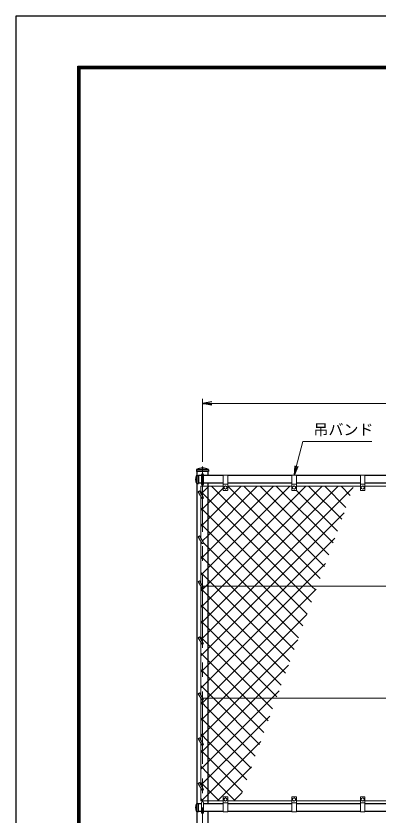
# Model space of a CAD drawing. Units: millimetres, scale not verified. Extents: x -4200 to 4200, y -2970 to 2970.
# Drawn here: x -4200 to -2614, y -530 to 2970 of the extents above; entities that cross this region are included whole.
import ezdxf
from ezdxf.enums import TextEntityAlignment as Align

# ---------------------------------------------------------------- set-up
doc = ezdxf.new("R2010")
doc.units = ezdxf.units.MM
doc.header["$LTSCALE"] = 10
doc.linetypes.add('USER1', pattern=[50.8, 31.75, -6.35, 6.35, -6.35])
for name, color, linetype, lineweight in [('0-0_D-STR1', 1, 'Continuous', 25), ('0-1_D-STR3', 3, 'Continuous', 13), ('0-2_D-BMK', 2, 'USER1', 13), ('0-4_D-STR-DIM', 7, 'Continuous', 13), ('0-9_D-STR-TXT', 7, 'Continuous', 13), ('0-B_D-STR2', 7, 'Continuous', 13), ('0-C_D-TTL', 7, 'Continuous', 25)]:
    doc.layers.add(name, color=color, linetype=linetype, lineweight=lineweight)
doc.layers.add('0-5_0', color=7, linetype='Continuous')
doc.styles.add('ＭＳ ゴシック', font='')
doc.styles.get('ＭＳ ゴシック').set_extended_font_data('MS Gothic')

# ---------------------------------------------------------------- blocks, each defined once
blk = doc.blocks.new('_Open')
at = {"layer": '0-5_0'}
blk.add_line((-10, 1.667), (0, 0), dxfattribs=at)
blk.add_lwpolyline([(-10, -1.667), (0, 0), (-10, 0)], dxfattribs=at)

msp = doc.modelspace()

# ---------------------------------------------------------------- linework, layer by layer
at = {"layer": '0-0_D-STR1'}
for p, q in [((-3411.07, 985.33), (-3411.07, 977)), ((-3358.87, 985), (-3411.07, 985)), ((-3358.87, 985.33), (-3358.87, 977)), ((-3358.87, 977), (-3411.07, 977)), ((-3410.31, 960.5), (-3401.97, 960.5)), ((-3409.97, 960.5), (-3409.97, 925.5)), ((-3409.27, 977), (-3409.27, 960.5)), ((-3401.97, 960.5), (-3401.97, 925.5)), ((-3388.97, 960), (-3401.97, 960)), ((-3294.97, 960), (-3380.97, 960)), ((-3360.67, 960), (-3360.67, 977)), ((-2994.97, 960), (-3274.97, 960)), ((-2694.97, 960), (-2974.97, 960)), ((-2394.97, 960), (-2674.97, 960)), ((-3410.31, 925.5), (-3401.97, 925.5)), ((-3409.27, 925.5), (-3409.27, -475.5)), ((-3388.97, 926), (-3401.97, 926)), ((-3294.97, 926), (-3380.97, 926)), ((-3360.67, -476), (-3360.67, 926)), ((-2994.97, 926), (-3274.97, 926)), ((-2694.97, 926), (-2974.97, 926)), ((-2394.97, 926), (-2674.97, 926)), ((-3410.31, -475.5), (-3401.97, -475.5)), ((-3409.97, -510.5), (-3409.97, -475.5)), ((-3401.97, -510.5), (-3401.97, -475.5)), ((-3388.97, -476), (-3401.97, -476)), ((-3294.97, -476), (-3380.97, -476)), ((-2994.97, -476), (-3274.97, -476)), ((-2694.97, -476), (-2974.97, -476)), ((-2394.97, -476), (-2674.97, -476)), ((-3410.31, -510.5), (-3401.97, -510.5)), ((-3388.97, -510), (-3401.97, -510)), ((-3294.97, -510), (-3380.97, -510)), ((-2994.97, -510), (-3274.97, -510)), ((-2694.97, -510), (-2974.97, -510)), ((-2394.97, -510), (-2674.97, -510))]:
    msp.add_line(p, q, dxfattribs=at)
msp.add_lwpolyline([(-3409.27, -510.5), (-3409.27, -795), (-3360.67, -795), (-3360.67, -510)], dxfattribs=at)
for centre, radius, start, end in [((-3410.07, 985.33), 1, 122.29827, 180), ((-3384.97, 932.66), 59.34, 64.40505, 115.59495), ((-3359.87, 985.33), 1, 0, 57.70173), ((-3379.75, 943), 35.72, 151.52136, 208.47864), ((-3410.31, 959.5), 1, 90, 147.70173), ((-3410.31, 926.5), 1, 212.29827, 270), ((-3379.75, -493), 35.72, 151.52136, 208.47864), ((-3410.31, -476.5), 1, 90, 147.70173), ((-3410.31, -509.5), 1, 212.29827, 270)]:
    msp.add_arc(centre, radius, start, end, dxfattribs=at)
at = {"layer": '0-1_D-STR3'}
for p, q in [((-3388.97, 921), (-3388.97, 965)), ((-3380.97, 921), (-3380.97, 965)), ((-3294.97, 962), (-3294.97, 897)), ((-3274.97, 962), (-3294.97, 962)), ((-3274.97, 962), (-3274.97, 897)), ((-2994.97, 962), (-2994.97, 897)), ((-2974.97, 962), (-2994.97, 962)), ((-2974.97, 962), (-2974.97, 897)), ((-2694.97, 962), (-2694.97, 897)), ((-2674.97, 962), (-2694.97, 962)), ((-2674.97, 962), (-2674.97, 897)), ((-3392.97, 884.86), (-3392.97, 913)), ((-3392.97, 913), (-3294.97, 913)), ((-3274.97, 922), (-3294.97, 922)), ((-3291.47, 910.74), (-3284.97, 914.5)), ((-3291.47, 910.74), (-3291.47, 903.26)), ((-3284.97, 914.5), (-3278.47, 910.74)), ((-3278.47, 910.74), (-3278.47, 903.26)), ((-3274.97, 913), (-2994.97, 913)), ((-2974.97, 922), (-2994.97, 922)), ((-2991.47, 910.74), (-2984.97, 914.5)), ((-2991.47, 910.74), (-2991.47, 903.26)), ((-2984.97, 914.5), (-2978.47, 910.74)), ((-2978.47, 910.74), (-2978.47, 903.26)), ((-2974.97, 913), (-2694.97, 913)), ((-2674.97, 922), (-2694.97, 922)), ((-2691.47, 910.74), (-2684.97, 914.5)), ((-2691.47, 910.74), (-2691.47, 903.26)), ((-2684.97, 914.5), (-2678.47, 910.74)), ((-2678.47, 910.74), (-2678.47, 903.26)), ((-2674.97, 913), (-2394.97, 913)), ((-3404.37, 888.59), (-3397.44, 892.59)), ((-3404.37, 888.59), (-3388.44, 861)), ((-3397.44, 892.59), (-3381.51, 865)), ((-3276.97, 895), (-3292.97, 895)), ((-2976.97, 895), (-2992.97, 895)), ((-2676.97, 895), (-2692.97, 895)), ((-3392.97, 688.36), (-3392.97, 868.86)), ((-3404.37, 692.09), (-3397.44, 696.09)), ((-3404.37, 692.09), (-3388.44, 664.5)), ((-3397.44, 696.09), (-3381.51, 668.5)), ((-3392.97, 491.86), (-3392.97, 672.36)), ((-3404.37, 495.59), (-3397.44, 499.59)), ((-3404.37, 495.59), (-3388.44, 468)), ((-3397.44, 499.59), (-3381.51, 472)), ((-3392.97, 246.86), (-3392.97, 475.86)), ((-1393.06, 476), (-3383.82, 476)), ((-3404.37, 250.59), (-3397.44, 254.59)), ((-3404.37, 250.59), (-3388.44, 223)), ((-3397.44, 254.59), (-3381.51, 227)), ((-3392.97, 1.86), (-3392.97, 230.86)), ((-3404.37, 5.59), (-3397.44, 9.59)), ((-3404.37, 5.59), (-3388.44, -22)), ((-3397.44, 9.59), (-3381.51, -18)), ((-3392.97, -194.64), (-3392.97, -14.14)), ((-1393.06, -14), (-3383.82, -14)), ((-3404.37, -190.91), (-3397.44, -186.91)), ((-3404.37, -190.91), (-3388.44, -218.5)), ((-3397.44, -186.91), (-3381.51, -214.5)), ((-3392.97, -391.14), (-3392.97, -210.64)), ((-3404.37, -387.41), (-3397.44, -383.41)), ((-3397.44, -383.41), (-3381.51, -411)), ((-3404.37, -387.41), (-3388.44, -415)), ((-3392.97, -463), (-3392.97, -407.14)), ((-3294.97, -512), (-3294.97, -447)), ((-3276.97, -445), (-3292.97, -445)), ((-3291.47, -460.74), (-3291.47, -453.26)), ((-3278.47, -460.74), (-3278.47, -453.26)), ((-3274.97, -512), (-3274.97, -447)), ((-2994.97, -512), (-2994.97, -447)), ((-2976.97, -445), (-2992.97, -445)), ((-2991.47, -460.74), (-2991.47, -453.26)), ((-2978.47, -460.74), (-2978.47, -453.26)), ((-2974.97, -512), (-2974.97, -447)), ((-2694.97, -512), (-2694.97, -447)), ((-2676.97, -445), (-2692.97, -445)), ((-2691.47, -460.74), (-2691.47, -453.26)), ((-2678.47, -460.74), (-2678.47, -453.26)), ((-2674.97, -512), (-2674.97, -447)), ((-3392.97, -463), (-3294.97, -463)), ((-3388.97, -515), (-3388.97, -471)), ((-3380.97, -515), (-3380.97, -471)), ((-3274.97, -472), (-3294.97, -472)), ((-3291.47, -460.74), (-3284.97, -464.5)), ((-3284.97, -464.5), (-3278.47, -460.74)), ((-3274.97, -463), (-2994.97, -463)), ((-2974.97, -472), (-2994.97, -472)), ((-2991.47, -460.74), (-2984.97, -464.5)), ((-2984.97, -464.5), (-2978.47, -460.74)), ((-2974.97, -463), (-2694.97, -463)), ((-2674.97, -472), (-2694.97, -472)), ((-2691.47, -460.74), (-2684.97, -464.5)), ((-2684.97, -464.5), (-2678.47, -460.74)), ((-2674.97, -463), (-2394.97, -463)), ((-3274.97, -512), (-3294.97, -512)), ((-2974.97, -512), (-2994.97, -512)), ((-2674.97, -512), (-2694.97, -512))]:
    msp.add_line(p, q, dxfattribs=at)
for points in [[(-3291.47, 903.26), (-3284.97, 899.5), (-3278.47, 903.26)], [(-2991.47, 903.26), (-2984.97, 899.5), (-2978.47, 903.26)], [(-2691.47, 903.26), (-2684.97, 899.5), (-2678.47, 903.26)], [(-3291.47, -453.26), (-3284.97, -449.5), (-3278.47, -453.26)], [(-2991.47, -453.26), (-2984.97, -449.5), (-2978.47, -453.26)], [(-2691.47, -453.26), (-2684.97, -449.5), (-2678.47, -453.26)]]:
    msp.add_lwpolyline(points, dxfattribs=at)
for centre in [(-3284.97, 907), (-2984.97, 907), (-2684.97, 907), (-3284.97, -457), (-2984.97, -457), (-2684.97, -457)]:
    msp.add_circle(centre, 6.49, dxfattribs=at)
for centre, radius, start, end in [((-3384.97, 965), 4, 0, 180), ((-3384.97, 921), 4, 180, 0), ((-3292.97, 897), 2, 180, 270), ((-3276.97, 897), 2, 270, 0), ((-2992.97, 897), 2, 180, 270), ((-2976.97, 897), 2, 270, 0), ((-2692.97, 897), 2, 180, 270), ((-2676.97, 897), 2, 270, 0), ((-3384.97, 863), 4, 210, 30), ((-3384.97, 666.5), 4, 210, 30), ((-3384.97, 470), 4, 210, 30), ((-3384.97, 225), 4, 210, 30), ((-3384.97, -20), 4, 210, 30), ((-3384.97, -216.5), 4, 210, 30), ((-3384.97, -413), 4, 210, 30), ((-3292.97, -447), 2, 90, 180), ((-3276.97, -447), 2, 0, 90), ((-2992.97, -447), 2, 90, 180), ((-2976.97, -447), 2, 0, 90), ((-2692.97, -447), 2, 90, 180), ((-2676.97, -447), 2, 0, 90), ((-3384.97, -471), 4, 0, 180), ((-3384.97, -515), 4, 180, 0)]:
    msp.add_arc(centre, radius, start, end, dxfattribs=at)
at = {"layer": '0-2_D-BMK'}
msp.add_line((-3384.97, -810), (-3384.97, 1000), dxfattribs=at)
at = {"layer": '0-4_D-STR-DIM'}
for p, q in [((-3384.97, 1020), (-3384.97, 1295)), ((-3344.97, 1275), (-1424.97, 1275))]:
    msp.add_line(p, q, dxfattribs=at)
at = {"layer": '0-9_D-STR-TXT'}
msp.add_lwpolyline([(-2644.54, 1108.26), (-2946.99, 1108.26), (-2984.47, 963.94)], dxfattribs=at)
at = {"layer": '0-B_D-STR2'}
for p, q in [((-3360.67, 627.04), (-3074.72, 913)), ((-3360.67, 556.33), (-3004.01, 913)), ((-3299.58, 476), (-2862.58, 913)), ((-2871.18, 509.51), (-3274.67, 913)), ((-3228.87, 476), (-2791.87, 913)), ((-2852.31, 561.35), (-3203.96, 913)), ((-2833.45, 613.19), (-3133.25, 913)), ((-2814.58, 665.03), (-3062.54, 913)), ((-2776.84, 768.72), (-2921.12, 913)), ((-2757.97, 820.56), (-2850.41, 913)), ((-2739.1, 872.4), (-2779.7, 913)), ((-2795.71, 716.88), (-2975.11, 896.28)), ((-3360.67, 786.87), (-3392.97, 819.17)), ((-3049.81, 476), (-3360.67, 786.87)), ((-3087.45, 476), (-2766.6, 796.85)), ((-3360.67, 716.16), (-3392.97, 748.46)), ((-3120.52, 476), (-3360.67, 716.16)), ((-3392.97, 665.45), (-3390.45, 667.98)), ((-3016.74, 476), (-2807.06, 685.68)), ((-3392.97, 594.74), (-3360.67, 627.04)), ((-3360.67, 574.74), (-3392.97, 607.04)), ((-3261.94, 476), (-3360.67, 574.74)), ((-2946.03, 476), (-2847.53, 574.5)), ((-3392.97, 524.03), (-3360.67, 556.33)), ((-3360.67, 504.03), (-3392.97, 536.33)), ((-3332.65, 476), (-3360.67, 504.03)), ((-3360.67, 433.32), (-3392.97, 465.62)), ((-3360.67, 414.91), (-3299.58, 476)), ((-3360.67, 344.2), (-3228.87, 476)), ((-3360.67, 202.78), (-3087.45, 476)), ((-3360.67, 132.07), (-3016.74, 476)), ((-3360.67, 61.36), (-2946.03, 476)), ((-3003.27, 146.62), (-3332.65, 476)), ((-2984.4, 198.46), (-3261.94, 476)), ((-2946.66, 302.14), (-3120.52, 476)), ((-2927.79, 353.98), (-3049.81, 476)), ((-3022.13, 94.77), (-3360.67, 433.32)), ((-3392.97, 382.61), (-3360.67, 414.91)), ((-3360.67, 362.6), (-3392.97, 394.9)), ((-3041, 42.93), (-3360.67, 362.6)), ((-3294.61, -14), (-2928.46, 352.15)), ((-3392.97, 311.9), (-3360.67, 344.2)), ((-3360.67, 291.89), (-3392.97, 324.19)), ((-3059.87, -8.91), (-3360.67, 291.89)), ((-3223.9, -14), (-2968.92, 240.98)), ((-3392.97, 170.48), (-3360.67, 202.78)), ((-3360.67, 150.47), (-3392.97, 182.77)), ((-3196.2, -14), (-3360.67, 150.47)), ((-3392.97, 99.77), (-3360.67, 132.07)), ((-3360.67, 79.76), (-3392.97, 112.06)), ((-3153.19, -14), (-3009.38, 129.8)), ((-3266.91, -14), (-3360.67, 79.76)), ((-3392.97, 29.06), (-3360.67, 61.36)), ((-3360.67, 9.05), (-3392.97, 41.35)), ((-3337.62, -14), (-3360.67, 9.05)), ((-3082.48, -14), (-3049.85, 18.63)), ((-3360.67, -61.66), (-3392.97, -29.36)), ((-3360.67, -80.06), (-3294.61, -14)), ((-3360.67, -150.78), (-3223.9, -14)), ((-3360.67, -221.49), (-3153.19, -14)), ((-3360.67, -292.2), (-3082.48, -14)), ((-3135.35, -216.28), (-3337.62, -14)), ((-3116.48, -164.43), (-3266.91, -14)), ((-3097.61, -112.59), (-3196.2, -14)), ((-3154.22, -268.12), (-3360.67, -61.66)), ((-3392.97, -112.36), (-3360.67, -80.06)), ((-3360.67, -132.37), (-3392.97, -100.07)), ((-3173.09, -319.96), (-3360.67, -132.37)), ((-3392.97, -183.08), (-3360.67, -150.78)), ((-3360.67, -203.08), (-3392.97, -170.78)), ((-3191.95, -371.8), (-3360.67, -203.08)), ((-3392.97, -253.79), (-3360.67, -221.49)), ((-3392.97, -324.5), (-3360.67, -292.2)), ((-3319.35, -463), (-3171.24, -314.9)), ((-3383.6, -463), (-3392.97, -453.62)), ((-3248.63, -463), (-3211.71, -426.07))]:
    msp.add_line(p, q, dxfattribs=at)
for points in [[(-3392.97, 736.16), (-3360.67, 768.46), (-3216.14, 913)], [(-3392.97, 453.32), (-3370.3, 476), (-3360.67, 485.62), (-2933.3, 913)], [(-3392.51, 878.05), (-3360.67, 909.88), (-3357.56, 913)], [(-3384.59, 673.84), (-3360.67, 697.75), (-3145.43, 913)], [(-2890.05, 457.67), (-2908.38, 476), (-3345.38, 913)], [(-3392.97, 806.87), (-3360.67, 839.17), (-3294.97, 904.87)], [(-2908.92, 405.83), (-2979.1, 476), (-3360.67, 857.58), (-3392.97, 889.88)], [(-3390.9, 243.26), (-3360.67, 273.49), (-3158.16, 476), (-2726.13, 908.03)], [(-2965.53, 250.3), (-3191.23, 476), (-3360.67, 645.45), (-3381.05, 665.82)], [(-3392.97, -41.65), (-3365.32, -14), (-3360.67, -9.35), (-2887.99, 463.33)], [(-3078.74, -60.75), (-3125.49, -14), (-3360.67, 221.18), (-3392.97, 253.48)], [(-3392.97, -395.21), (-3360.67, -362.91), (-3090.31, -92.55)], [(-3390.06, -463), (-3360.67, -433.62), (-3130.78, -203.72)], [(-3210.82, -423.64), (-3360.67, -273.79), (-3392.97, -241.49)], [(-3242.18, -463), (-3360.67, -344.5), (-3392.97, -312.2)], [(-3312.89, -463), (-3360.67, -415.21), (-3392.97, -382.91)]]:
    msp.add_lwpolyline(points, dxfattribs=at)
at = {"layer": '0-C_D-TTL', "color": 2}
msp.add_lwpolyline([(-4200, 2970), (4200, 2970), (4200, -2970), (-4200, -2970)], close=True, dxfattribs=at)
at = {"layer": '0-C_D-TTL'}
for points in [[(-3930, 2750), (3930, 2750), (3930, -2750), (-3930, -2750)], [(-3927.5, 2747.5), (3927.5, 2747.5), (3927.5, -2747.5), (-3927.5, -2747.5)], [(-3925, 2745), (3925, 2745), (3925, -2745), (-3925, -2745)], [(-3922.5, 2742.5), (3922.5, 2742.5), (3922.5, -2742.5), (-3922.5, -2742.5)], [(-3920, 2740), (3920, 2740), (3920, -2740), (-3920, -2740)]]:
    msp.add_lwpolyline(points, close=True, dxfattribs=at)

# ---------------------------------------------------------------- block references
at = {"layer": '0-4_D-STR-DIM', "xscale": 4, "yscale": 4, "rotation": 180}
msp.add_blockref('_Open', (-3384.97, 1275), dxfattribs=at)
at = {"layer": '0-9_D-STR-TXT', "xscale": 4, "yscale": 4, "rotation": 255.43959}
msp.add_blockref('_Open', (-2984.97, 962), dxfattribs=at)

# ---------------------------------------------------------------- texts
at = {"layer": '0-9_D-STR-TXT', "style": 'ＭＳ ゴシック'}
msp.add_text('吊バンド', height=48.09, dxfattribs=at).set_placement((-2900.38, 1122.11), align=Align.BOTTOM_LEFT)

doc.saveas('drawing.dxf')
